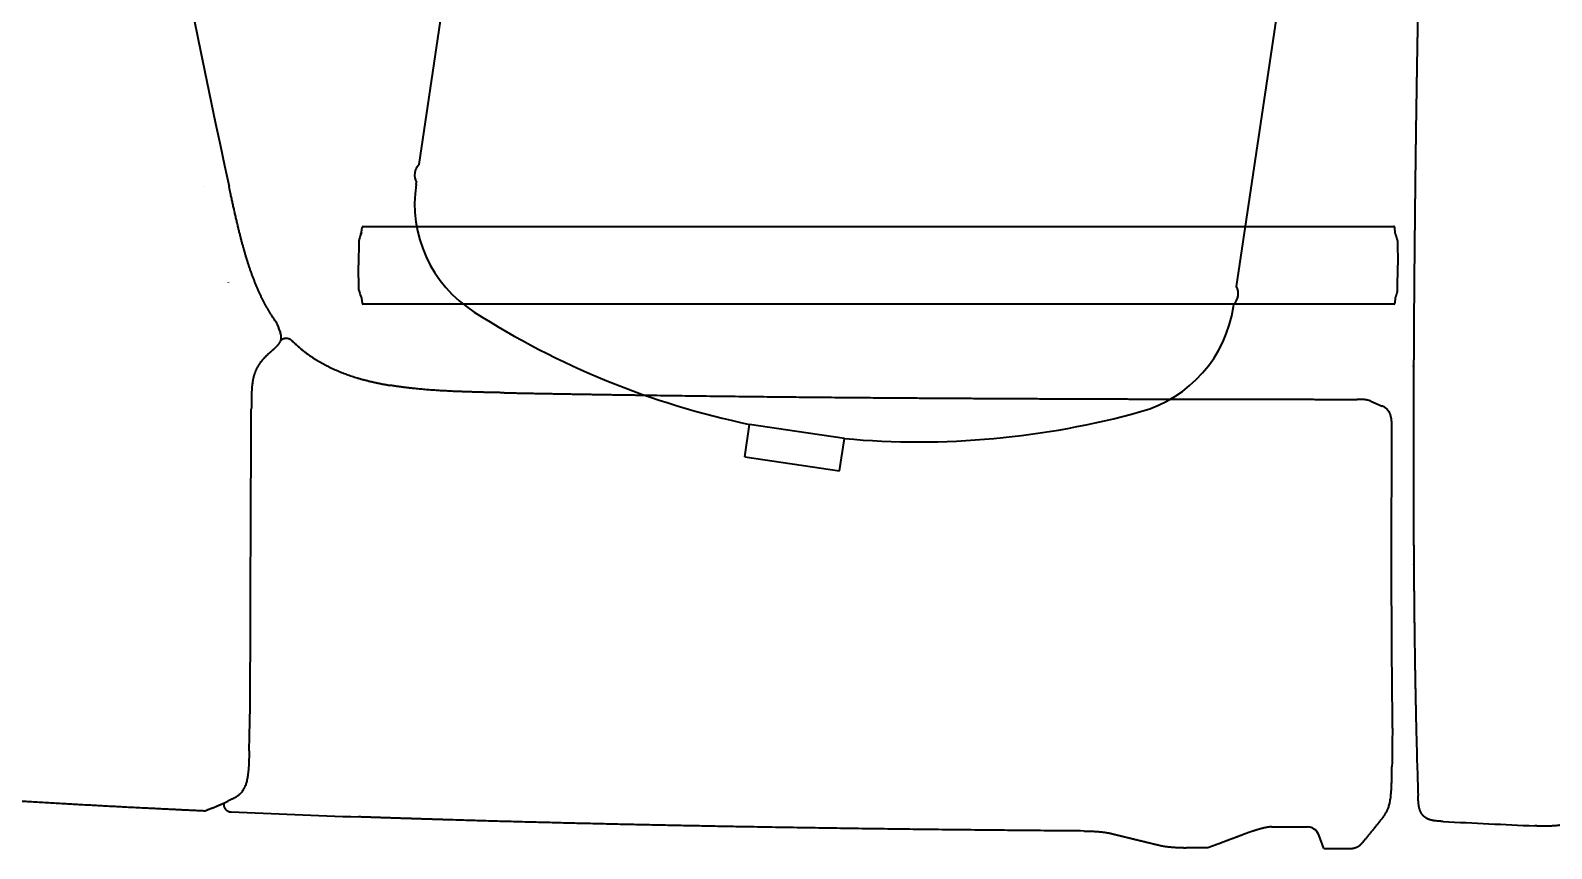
# Model space of a CAD drawing. Header units: millimetres. Extents: x 120 to 10915, y 515 to 8014.
# Drawn here: x 823 to 1331, y 4437 to 4710 of the extents above; entities that cross this region are included whole.
import ezdxf

# ---------------------------------------------------------------- set-up
doc = ezdxf.new("R2010")
doc.units = ezdxf.units.MM
doc.layers.get('0').update_dxf_attribs({"lineweight": 13})
doc.layers.add('204_Chassis_mid_side_view', color=7, linetype='Continuous', lineweight=13)
doc.layers.add('206_Cab_side_and_top_view', color=7, linetype='Continuous', lineweight=13)

# ---------------------------------------------------------------- blocks, each defined once
blk = doc.blocks.new('2933535')
at = {"layer": '204_Chassis_mid_side_view', "color": 3, "lineweight": 35}
for p, q in [((952.57, 765.67), (1013.17, 1171.17)), ((1225.54, 724.87), (1286.14, 1130.37)), ((951.57, 758.99), (951.68, 759.74)), ((1224.54, 718.2), (1224.65, 718.94)), ((1061.33, 668.02), (1062.95, 678.87)), ((1078.77, 676.5), (1062.95, 678.87)), ((1094.6, 674.14), (1078.77, 676.5)), ((1092.98, 663.29), (1094.6, 674.14)), ((1061.33, 668.02), (1092.98, 663.29))]:
    blk.add_line(p, q, dxfattribs=at)
for centre, radius, start, end in [((956.08, 762.11), 5, 171.4999, 208.3699), ((956.08, 762.11), 5, 134.6304, 171.5), ((994.1, 752.63), 43, 171.4995, 237.4385), ((1221.14, 722.5), 5, 314.6301, 351.5001), ((1221.14, 722.5), 5, 351.5, 28.3681), ((1119.5, 949.01), 276, 237.438, 258.1766), ((1182.01, 724.55), 43, 285.5615, 351.5005), ((1119.5, 949.01), 276, 264.8234, 285.562)]:
    blk.add_arc(centre, radius, start, end, dxfattribs=at)
blk = doc.blocks.new('2454955')
at = {"layer": '206_Cab_side_and_top_view', "color": 3, "lineweight": 35}
for p, q in [((880.46, 758.31), (880.46, 758.3)), ((888.93, 726.27), (888.89, 726.36)), ((888.91, 726.31), (888.93, 726.27)), ((905.25, 712.23), (905.24, 712.26)), ((890.02, 553.61), (888.72, 552.94))]:
    blk.add_line(p, q, dxfattribs=at)
blk.add_lwpolyline([(895.85, 569.82, 0.000303), (896.14, 582.89)], format="xyb", dxfattribs=at)
for centre, radius, start, end in [((902.54, 711.39), 2.84, 17.895, 35.3056), ((902.54, 711.39), 2.84, 17.895, 35.3056), ((964.9, 731.67), 62.74, 198.0159, 201.0041), ((964.7, 731.6), 62.53, 198.0121, 201.0143), ((904.05, 707.79), 2.49, 340.4058, 345.8745), ((903.7, 707.88), 2.85, 341.2738, 346.0163), ((824.93, 696.34), 156.95, 290.9774, 293.9797), ((825.04, 696.07), 156.65, 290.9754, 293.4235)]:
    blk.add_arc(centre, radius, start, end, dxfattribs=at)
blk.add_ellipse((2160.19, 1387.48), major_axis=(465.34, -3080.33), ratio=0.437836, start_param=4.777306, end_param=4.851595, dxfattribs=at)
blk.add_ellipse((2160.19, 1387.48), major_axis=(465.34, -3080.33), ratio=0.437836, start_param=4.777306, end_param=4.851595, dxfattribs=at)
for points, degree, knots in [([(904.86, 713.03), (902.64, 716.16), (900.71, 719.49), (899.05, 722.97), (895.73, 731.22), (893.31, 739.78), (892.11, 744.7), (890.84, 750.37), (889.61, 756.05), (889.45, 756.8), (889.29, 757.55), (889.13, 758.29)], 5, [0, 0, 0, 0, 0, 0, 19.169371, 19.169371, 19.169371, 44.408572, 44.408572, 44.408572, 48.229386, 48.229386, 48.229386, 48.229386, 48.229386, 48.229386]), ([(904.86, 713.03), (902.64, 716.16), (900.71, 719.49), (899.05, 722.97), (895.73, 731.22), (893.31, 739.78), (892.11, 744.7), (890.84, 750.37), (889.61, 756.05), (889.45, 756.8), (889.29, 757.55), (889.13, 758.29)], 5, [0, 0, 0, 0, 0, 0, 19.169371, 19.169371, 19.169371, 44.408572, 44.408572, 44.408572, 48.229386, 48.229386, 48.229386, 48.229386, 48.229386, 48.229386]), ([(905.03, 704.94), (905.08, 704.99), (905.17, 705.09), (905.32, 705.24), (905.45, 705.39), (905.57, 705.53), (905.67, 705.65), (905.76, 705.77), (905.84, 705.88), (905.92, 705.99), (905.99, 706.1), (906.07, 706.23), (906.16, 706.39), (906.26, 706.59), (906.35, 706.81), (906.42, 707.01), (906.46, 707.14), (906.47, 707.19)], 3, [0, 0, 0, 0, 0.209163, 0.416354, 0.619753, 0.819477, 0.96098, 1.101873, 1.243004, 1.385326, 1.508337, 1.633625, 1.83874, 2.054143, 2.301707, 2.566949, 2.70133, 2.70133, 2.70133, 2.70133]), ([(906.47, 707.19), (906.48, 707.24), (906.51, 707.34), (906.53, 707.49), (906.55, 707.62), (906.56, 707.73), (906.57, 707.85), (906.57, 707.99), (906.56, 708.17), (906.54, 708.37), (906.52, 708.56), (906.48, 708.71), (906.45, 708.83), (906.42, 708.94), (906.39, 709.04), (906.36, 709.12), (906.34, 709.16), (906.34, 709.18)], 3, [0, 0, 0, 0, 0.160749, 0.328048, 0.441244, 0.553906, 0.668156, 0.782065, 0.99654, 1.208083, 1.388623, 1.559952, 1.653382, 1.780344, 1.888881, 1.973391, 2.027121, 2.027121, 2.027121, 2.027121]), ([(906.47, 707.19), (906.48, 707.24), (906.51, 707.34), (906.53, 707.49), (906.55, 707.62), (906.56, 707.73), (906.57, 707.85), (906.57, 707.99), (906.56, 708.17), (906.54, 708.37), (906.52, 708.56), (906.48, 708.71), (906.45, 708.83), (906.42, 708.94), (906.39, 709.04), (906.36, 709.12), (906.34, 709.16), (906.34, 709.18)], 3, [0, 0, 0, 0, 0.160749, 0.328048, 0.441244, 0.553906, 0.668156, 0.782065, 0.99654, 1.208083, 1.388623, 1.559952, 1.653382, 1.780344, 1.888881, 1.973391, 2.027121, 2.027121, 2.027121, 2.027121]), ([(902.74, 702.86), (902.61, 702.74), (902.35, 702.51), (901.98, 702.16), (901.6, 701.81), (901.24, 701.44), (900.88, 701.07), (900.53, 700.69), (900.19, 700.3), (899.86, 699.9), (899.54, 699.49), (899.24, 699.07), (898.96, 698.64), (898.78, 698.35), (898.69, 698.2)], 3, [0, 0, 0, 0, 0.515127, 1.029392, 1.543742, 2.058706, 2.574662, 3.091393, 3.60871, 4.12636, 4.644232, 5.162013, 5.679703, 6.197449, 6.197449, 6.197449, 6.197449]), ([(902.74, 702.86), (902.8, 702.91), (902.93, 703.03), (903.13, 703.2), (903.32, 703.37), (903.52, 703.54), (903.71, 703.71), (903.91, 703.89), (904.1, 704.06), (904.29, 704.23), (904.48, 704.41), (904.67, 704.59), (904.85, 704.76), (904.97, 704.88), (905.03, 704.94)], 3, [0, 0, 0, 0, 0.260175, 0.519526, 0.778743, 1.038239, 1.298171, 1.558508, 1.818988, 2.079105, 2.33829, 2.595366, 2.849198, 3.098692, 3.098692, 3.098692, 3.098692]), ([(898.69, 698.2), (898.63, 698.09), (898.5, 697.87), (898.32, 697.53), (898.15, 697.18), (898, 696.83), (897.85, 696.48), (897.72, 696.12), (897.59, 695.76), (897.48, 695.4), (897.37, 695.03), (897.27, 694.66), (897.19, 694.29), (897.13, 694.04), (897.11, 693.92)], 3, [0, 0, 0, 0, 0.381047, 0.763538, 1.14662, 1.529686, 1.912276, 2.294264, 2.675635, 3.056536, 3.437249, 3.818244, 4.2001, 4.583591, 4.583591, 4.583591, 4.583591]), ([(897.11, 693.92), (897.05, 693.64), (896.96, 693.1), (896.85, 692.27), (896.76, 691.44), (896.7, 690.62), (896.65, 689.79), (896.62, 688.96), (896.6, 688.13), (896.58, 687.29), (896.57, 686.46), (896.57, 685.63), (896.56, 684.8), (896.56, 684.24), (896.55, 683.97)], 3, [0, 0, 0, 0, 0.836265, 1.668999, 2.499696, 3.329422, 4.159027, 4.989071, 5.819965, 6.651877, 7.48468, 8.317878, 9.150485, 9.980924, 9.980924, 9.980924, 9.980924]), ([(896.2, 590.28), (896.21, 592.87), (896.22, 598.06), (896.23, 605.85), (896.26, 613.64), (896.28, 621.44), (896.31, 629.24), (896.34, 637.04), (896.37, 644.85), (896.4, 652.67), (896.44, 660.48), (896.48, 668.31), (896.51, 676.13), (896.54, 681.35), (896.55, 683.97)], 3, [0, 0, 0, 0, 7.784493, 15.571321, 23.361967, 31.157247, 38.95733, 46.762216, 54.571639, 62.385346, 70.203244, 78.025658, 85.853424, 93.688104, 93.688104, 93.688104, 93.688104]), ([(896.14, 582.89), (896.14, 583.09), (896.15, 583.5), (896.16, 584.11), (896.17, 584.72), (896.18, 585.33), (896.19, 585.95), (896.19, 586.57), (896.2, 587.18), (896.2, 587.8), (896.2, 588.42), (896.2, 589.04), (896.2, 589.66), (896.2, 590.07), (896.2, 590.28)], 3, [0, 0, 0, 0, 0.611068, 1.222658, 1.835303, 2.449231, 3.064468, 3.68095, 4.298355, 4.916544, 5.535158, 6.154178, 6.773606, 7.393656, 7.393656, 7.393656, 7.393656]), ([(895.85, 569.82), (895.84, 569.51), (895.83, 568.87), (895.8, 567.92), (895.77, 566.98), (895.74, 566.05), (895.69, 565.16), (895.64, 564.26), (895.57, 563.35), (895.48, 562.45), (895.37, 561.59), (895.24, 560.79), (895.09, 560.03), (894.97, 559.55), (894.91, 559.32)], 3, [0, 0, 0, 0, 0.9515, 1.903496, 2.8513, 3.791609, 4.669167, 5.534033, 6.486589, 7.410939, 8.263531, 9.076928, 9.846642, 10.571235, 10.571235, 10.571235, 10.571235]), ([(894.91, 559.32), (894.86, 559.13), (894.76, 558.77), (894.54, 558.14), (894.27, 557.47), (893.91, 556.81), (893.55, 556.26), (893.19, 555.81), (892.83, 555.42), (892.43, 555.06), (892.05, 554.76), (891.71, 554.52), (891.39, 554.31), (891.05, 554.12), (890.69, 553.93), (890.35, 553.76), (890.13, 553.66), (890.02, 553.61)], 3, [0, 0, 0, 0, 0.574285, 1.119394, 1.991187, 2.754212, 3.38134, 3.942044, 4.476551, 4.999412, 5.539677, 5.942823, 6.229084, 6.697204, 7.102854, 7.471015, 7.829437, 7.829437, 7.829437, 7.829437]), ([(779.75, 555.71), (793.59, 554.71), (807.44, 553.77), (821.26, 552.91), (841.54, 551.75), (861.83, 550.71), (868.26, 550.39), (874.69, 550.09), (881.12, 549.79)], 5, [0, 0, 0, 0, 0, 0, 69.385991, 69.385991, 69.385991, 101.572794, 101.572794, 101.572794, 101.572794, 101.572794, 101.572794]), ([(779.75, 555.71), (793.59, 554.71), (807.44, 553.77), (821.26, 552.91), (841.54, 551.75), (861.83, 550.71), (868.26, 550.39), (874.69, 550.09), (881.12, 549.79)], 5, [0, 0, 0, 0, 0, 0, 69.385991, 69.385991, 69.385991, 101.572794, 101.572794, 101.572794, 101.572794, 101.572794, 101.572794])]:
    blk.add_open_spline(points, degree=degree, knots=knots, dxfattribs=at)
blk = doc.blocks.new('2458882')
at = {"layer": '206_Cab_side_and_top_view', "color": 3, "lineweight": 35}
for centre, radius, start, end in [((3767.84, 635.79), 2482.98, 181.23068, 181.39225), ((3270.77, 623.17), 1985.75, 181.37665, 181.97207), ((1541.3, 5299.76), 4759.95, 267.02877, 267.3973)]:
    blk.add_arc(centre, radius, start, end, dxfattribs=at)
for points, knots in [([(1287.17, 864.47), (1286.95, 856.21), (1286.74, 847.95), (1286.56, 839.76), (1286.38, 831.09), (1286.21, 822.42), (1286.21, 822.29), (1286.04, 813.66), (1285.88, 805.03), (1285.75, 796.77), (1285.61, 787.95), (1285.48, 779.12), (1285.49, 779.35), (1285.36, 770.8), (1285.25, 762.25), (1285.16, 754.31), (1285.07, 745.95), (1284.99, 737.6), (1284.98, 737.2), (1284.91, 729.31), (1284.84, 721.43), (1284.79, 713.95), (1284.74, 706.16), (1284.71, 698.38), (1284.71, 698.29), (1284.65, 684.94), (1284.62, 671.6), (1284.62, 658.58), (1284.66, 645.39), (1284.76, 632.22), (1284.76, 632.05), (1284.83, 621.98), (1284.93, 611.93), (1285.06, 602.15), (1285.22, 592.3), (1285.44, 582.46)], [0, 0, 0, 0, 0, 0, 41.466594, 41.466594, 41.466594, 43.487684, 43.487684, 43.487684, 84.763567, 84.763567, 84.763567, 87.760868, 87.760868, 87.760868, 127.655361, 127.655361, 127.655361, 129.681604, 129.681604, 129.681604, 167.220718, 167.220718, 167.220718, 168.769291, 168.769291, 168.769291, 234.277541, 234.277541, 234.277541, 235.136723, 235.136723, 235.136723, 284.972443, 284.972443, 284.972443, 284.972443, 284.972443, 284.972443]), ([(1294.57, 546.21), (1293.88, 546.25), (1293.18, 546.28), (1292.48, 546.33), (1291.26, 546.47), (1290.07, 546.78), (1289.56, 546.96), (1288.95, 547.27), (1288.41, 547.68), (1288.29, 547.77), (1288.07, 547.97), (1287.87, 548.18), (1287.77, 548.28), (1287.4, 548.73), (1287.11, 549.23), (1286.93, 549.63), (1286.6, 550.57), (1286.42, 551.55), (1286.35, 552.1), (1286.28, 552.98), (1286.23, 553.86), (1286.22, 554.18), (1286.21, 554.51), (1286.2, 554.83)], [0, 0, 0, 0, 0, 0, 3.503965, 3.503965, 3.503965, 6.169424, 6.169424, 6.169424, 6.9244, 6.9244, 6.9244, 7.638764, 7.638764, 7.638764, 9.83723, 9.83723, 9.83723, 12.621268, 12.621268, 12.621268, 14.256446, 14.256446, 14.256446, 14.256446, 14.256446, 14.256446]), ([(1333.86, 544.99), (1332.92, 544.81), (1331.66, 544.7), (1330.27, 544.64), (1328.4, 544.63), (1326.48, 544.67), (1326.04, 544.68), (1325.6, 544.7), (1325.16, 544.72)], [0, 0, 0, 0, 0, 0, 10.256146, 10.256146, 10.256146, 13.316469, 13.316469, 13.316469, 13.316469, 13.316469, 13.316469])]:
    blk.add_open_spline(points, degree=5, knots=knots, dxfattribs=at)
blk = doc.blocks.new('2547798')
at = {"layer": '206_Cab_side_and_top_view', "color": 3, "lineweight": 35}
for p, q in [((933.13, 742.38), (933.32, 742.91)), ((933.32, 742.91), (933.37, 743.05)), ((933.37, 743.05), (933.55, 744.67)), ((933.92, 745), (1278.05, 745)), ((1278.04, 745), (1278.02, 745)), ((1278.05, 745), (1278.04, 745)), ((1278.58, 742.78), (1278.41, 744.66)), ((932.5, 740.27), (932.33, 732)), ((1279.31, 740.27), (1279.48, 732)), ((932.5, 723.73), (932.33, 732)), ((1279.31, 723.73), (1279.48, 732)), ((933.13, 721.62), (933.32, 721.09)), ((933.32, 721.09), (933.37, 720.94)), ((933.37, 720.95), (933.55, 719.33)), ((933.95, 719), (933.92, 719)), ((1278.05, 719), (933.92, 719)), ((1278.58, 721.22), (1278.41, 719.34))]:
    blk.add_line(p, q, dxfattribs=at)
for centre, radius, start, end in [((996.57, 720.13), 67.23, 160.1907, 162.1232), ((933.92, 744.63), 0.373, 89.3771, 173.9809), ((1278.04, 744.63), 0.369, 4.8218, 88.7011), ((934.23, 740.23), 1.72, 162.1236, 178.801), ((1277.52, 740.23), 1.79, 1.2006, 17.2594), ((934.23, 723.76), 1.72, 181.1992, 197.8776), ((996.57, 743.87), 67.23, 197.877, 199.8095), ((1277.52, 723.77), 1.79, 342.7408, 358.7996), ((933.92, 719.37), 0.373, 186.0204, 270.6229), ((1278.04, 719.37), 0.369, 271.3181, 355.177)]:
    blk.add_arc(centre, radius, start, end, dxfattribs=at)
for points, knots in [([(1279.23, 740.76), (1279.19, 740.88), (1279.12, 741.11), (1279.01, 741.45), (1278.9, 741.8), (1278.78, 742.16), (1278.67, 742.49), (1278.6, 742.7), (1278.58, 742.78)], [0, 0, 0, 0, 0.362154, 0.72332, 1.083184, 1.442405, 1.868657, 2.113256, 2.113256, 2.113256, 2.113256]), ([(1279.23, 723.24), (1279.19, 723.12), (1279.12, 722.89), (1279.01, 722.55), (1278.9, 722.2), (1278.78, 721.84), (1278.67, 721.51), (1278.6, 721.3), (1278.58, 721.22)], [0, 0, 0, 0, 0.362153, 0.723318, 1.083181, 1.442402, 1.868715, 2.113258, 2.113258, 2.113258, 2.113258])]:
    blk.add_open_spline(points, degree=3, knots=knots, dxfattribs=at)
blk = doc.blocks.new('2456624')
at = {"layer": '206_Cab_side_and_top_view', "color": 3, "lineweight": 35}
for p, q in [((888.93, 726.27), (888.89, 726.36)), ((888.91, 726.31), (888.93, 726.27)), ((906.55, 707.09), (906.4, 706.96)), ((1270.43, 686.6), (1274.2, 684.99)), ((1270.43, 686.6), (1274.2, 684.99)), ((887.32, 552.32), (887.34, 551.74)), ((1237.29, 544.4), (1249.23, 544.4)), ((1254.67, 537.17), (1253, 541.77)), ((1267.43, 538.92), (1267.47, 538.98)), ((1215.99, 537.39), (1208.77, 537.44))]:
    blk.add_line(p, q, dxfattribs=at)
for points in [[(1277.63, 577.37, 0.000449), (1277.47, 564.45)], [(1277.63, 577.37, 0.000449), (1277.47, 564.45)], [(889.84, 549.4, 0.002103), (932.39, 547.73)], [(1254.67, 537.17, 0.000222), (1263.77, 537.15)], [(1254.67, 537.17, 0.000222), (1263.77, 537.15)]]:
    blk.add_lwpolyline(points, format="xyb", dxfattribs=at)
for centre, start, end in [((1249.24, 540.39), 20.0563, 90.025), ((1249.23, 540.39), 43.3813, 90)]:
    blk.add_arc(centre, 4.01, start, end, dxfattribs=at)
blk.add_ellipse((890.08, 551.96), major_axis=(2.65, 0.73), ratio=0.92414, start_param=3.597966, end_param=4.376121, dxfattribs=at)
for points, degree, knots in [([(906.55, 707.09), (906.73, 707.24), (906.93, 707.36), (907.13, 707.47), (907.57, 707.63), (908.03, 707.69), (908.26, 707.7), (908.72, 707.65), (909.16, 707.51), (909.37, 707.41), (909.63, 707.26), (909.87, 707.07), (909.92, 707.02), (909.98, 706.97), (910.03, 706.92)], 5, [0, 0, 0, 0, 0, 0, 1.198704, 1.198704, 1.198704, 2.38167, 2.38167, 2.38167, 3.575096, 3.575096, 3.575096, 3.94754, 3.94754, 3.94754, 3.94754, 3.94754, 3.94754]), ([(906.55, 707.09), (906.73, 707.24), (906.93, 707.36), (907.13, 707.47), (907.57, 707.63), (908.03, 707.69), (908.26, 707.7), (908.72, 707.65), (909.16, 707.51), (909.37, 707.41), (909.63, 707.26), (909.87, 707.07), (909.92, 707.02), (909.98, 706.97), (910.03, 706.92)], 5, [0, 0, 0, 0, 0, 0, 1.198704, 1.198704, 1.198704, 2.38167, 2.38167, 2.38167, 3.575096, 3.575096, 3.575096, 3.94754, 3.94754, 3.94754, 3.94754, 3.94754, 3.94754]), ([(910.03, 706.92), (912.56, 704.39), (915.33, 702.12), (918.33, 700.14), (924.84, 696.66), (931.83, 694.27), (935.51, 693.29), (939.22, 692.52), (942.96, 691.89)], 5, [0, 0, 0, 0, 0, 0, 17.860469, 17.860469, 17.860469, 36.811486, 36.811486, 36.811486, 36.811486, 36.811486, 36.811486]), ([(980.97, 689.43), (976.13, 689.52), (971.29, 689.62), (966.44, 689.76), (958.82, 690.09), (951.23, 690.77), (948.47, 691.07), (945.71, 691.44), (942.96, 691.89)], 5, [0, 0, 0, 0, 0, 0, 24.20514, 24.20514, 24.20514, 38.111517, 38.111517, 38.111517, 38.111517, 38.111517, 38.111517]), ([(980.97, 689.43), (996.42, 689.12), (1011.87, 688.85), (1027.25, 688.62), (1065.32, 688.11), (1103.4, 687.76), (1126.05, 687.61), (1167.59, 687.39), (1209.13, 687.28), (1228.05, 687.25), (1246.97, 687.23), (1265.89, 687.22)], 5, [0, 0, 0, 0, 0, 0, 77.266215, 77.266215, 77.266215, 190.390387, 190.390387, 190.390387, 284.988977, 284.988977, 284.988977, 284.988977, 284.988977, 284.988977]), ([(1270.43, 686.6), (1269.95, 686.81), (1269.43, 686.96), (1268.91, 687.06), (1267.99, 687.18), (1267.07, 687.21), (1266.68, 687.22), (1266.28, 687.22), (1265.89, 687.22)], 5, [0, 0, 0, 0, 0, 0, 2.660939, 2.660939, 2.660939, 4.624892, 4.624892, 4.624892, 4.624892, 4.624892, 4.624892]), ([(1270.43, 686.6), (1269.95, 686.81), (1269.43, 686.96), (1268.91, 687.06), (1267.99, 687.18), (1267.07, 687.21), (1266.68, 687.22), (1266.28, 687.22), (1265.89, 687.22)], 5, [0, 0, 0, 0, 0, 0, 2.660939, 2.660939, 2.660939, 4.624892, 4.624892, 4.624892, 4.624892, 4.624892, 4.624892]), ([(1277.46, 677.47), (1277.46, 677.58), (1277.46, 677.8), (1277.46, 678.14), (1277.46, 678.49), (1277.45, 678.86), (1277.43, 679.25), (1277.4, 679.67), (1277.36, 680.11), (1277.32, 680.48), (1277.26, 680.86), (1277.18, 681.25), (1277.07, 681.69), (1276.92, 682.16), (1276.73, 682.62), (1276.48, 683.09), (1276.17, 683.53), (1275.84, 683.91), (1275.45, 684.27), (1275.03, 684.57), (1274.61, 684.81), (1274.33, 684.94), (1274.2, 684.99)], 3, [0, 0, 0, 0, 0.323936, 0.66107, 1.014148, 1.383288, 1.773238, 2.183421, 2.626425, 3.10153, 3.302726, 3.773868, 4.2933, 4.691361, 5.232281, 5.80149, 6.277507, 6.827018, 7.33264, 7.843569, 8.373429, 8.782932, 8.782932, 8.782932, 8.782932]), ([(1277.62, 583.73), (1277.59, 586.32), (1277.53, 591.51), (1277.47, 599.3), (1277.42, 607.1), (1277.38, 614.9), (1277.36, 622.7), (1277.34, 630.51), (1277.34, 638.33), (1277.35, 646.15), (1277.37, 653.98), (1277.39, 661.8), (1277.42, 669.64), (1277.45, 674.86), (1277.46, 677.47)], 3, [0, 0, 0, 0, 7.783533, 15.573109, 23.368492, 31.169439, 38.975688, 46.787015, 54.603174, 62.423924, 70.249034, 78.078279, 85.911442, 93.748314, 93.748314, 93.748314, 93.748314]), ([(1277.63, 577.37), (1277.63, 577.53), (1277.63, 577.85), (1277.64, 578.34), (1277.64, 578.83), (1277.65, 579.34), (1277.65, 579.86), (1277.65, 580.38), (1277.65, 580.92), (1277.64, 581.46), (1277.64, 582.02), (1277.63, 582.58), (1277.63, 583.15), (1277.62, 583.53), (1277.62, 583.73)], 3, [0, 0, 0, 0, 0.477581, 0.96466, 1.461638, 1.968215, 2.484424, 3.010468, 3.546186, 4.09131, 4.644748, 5.207018, 5.777276, 6.356067, 6.356067, 6.356067, 6.356067]), ([(1277.63, 577.37), (1277.63, 577.53), (1277.63, 577.85), (1277.64, 578.34), (1277.64, 578.83), (1277.65, 579.34), (1277.65, 579.86), (1277.65, 580.38), (1277.65, 580.92), (1277.64, 581.46), (1277.64, 582.02), (1277.63, 582.58), (1277.63, 583.15), (1277.62, 583.53), (1277.62, 583.73)], 3, [0, 0, 0, 0, 0.477581, 0.96466, 1.461638, 1.968215, 2.484424, 3.010468, 3.546186, 4.09131, 4.644748, 5.207018, 5.777276, 6.356063, 6.356063, 6.356063, 6.356063]), ([(1275.03, 548.46), (1275.12, 548.58), (1275.32, 548.85), (1275.66, 549.39), (1276.05, 550.13), (1276.35, 550.94), (1276.57, 551.68), (1276.73, 552.35), (1276.87, 553.06), (1276.99, 553.85), (1277.1, 554.75), (1277.2, 555.76), (1277.27, 556.85), (1277.33, 558.01), (1277.38, 559.22), (1277.41, 560.47), (1277.44, 561.77), (1277.46, 563.09), (1277.47, 563.99), (1277.47, 564.45)], 3, [0, 0, 0, 0, 0.434425, 1.006241, 1.930756, 2.925861, 3.581128, 4.265396, 4.982334, 5.736057, 6.665666, 7.697783, 8.794687, 9.953311, 11.169806, 12.422126, 13.717929, 15.049704, 16.41108, 16.41108, 16.41108, 16.41108]), ([(1275.03, 548.46), (1275.12, 548.58), (1275.32, 548.85), (1275.66, 549.39), (1276.05, 550.13), (1276.35, 550.94), (1276.57, 551.68), (1276.73, 552.35), (1276.87, 553.06), (1276.99, 553.85), (1277.1, 554.75), (1277.2, 555.76), (1277.27, 556.85), (1277.33, 558.01), (1277.38, 559.22), (1277.41, 560.47), (1277.44, 561.77), (1277.46, 563.09), (1277.47, 563.99), (1277.47, 564.45)], 3, [0, 0, 0, 0, 0.434425, 1.006241, 1.930756, 2.925861, 3.581128, 4.265396, 4.982334, 5.736057, 6.665666, 7.697783, 8.794687, 9.953311, 11.169806, 12.422126, 13.717929, 15.049704, 16.41108, 16.41108, 16.41108, 16.41108]), ([(887.34, 551.74), (887.36, 551.52), (887.39, 551.29), (887.46, 551.07), (887.64, 550.65), (887.92, 550.29), (888.08, 550.12), (888.48, 549.78), (888.96, 549.56), (889.25, 549.47), (889.55, 549.42), (889.84, 549.4)], 5, [0, 0, 0, 0, 0, 0, 1.621139, 1.621139, 1.621139, 3.249344, 3.249344, 3.249344, 5.38536, 5.38536, 5.38536, 5.38536, 5.38536, 5.38536]), ([(1174.64, 543.02), (1135.79, 543.31), (1096.94, 543.74), (1058.28, 544.35), (1009.79, 545.35), (961.31, 546.77), (951.67, 547.08), (942.03, 547.39), (932.39, 547.73)], 5, [0, 0, 0, 0, 0, 0, 194.275156, 194.275156, 194.275156, 242.500221, 242.500221, 242.500221, 242.500221, 242.500221, 242.500221]), ([(1237.29, 544.4), (1237.15, 544.4), (1237.01, 544.39), (1236.88, 544.39), (1236.58, 544.36), (1236.3, 544.32), (1236.13, 544.3), (1235.79, 544.25), (1235.47, 544.19), (1235.3, 544.15), (1234.66, 544.02), (1234.07, 543.87), (1233.65, 543.76), (1232.87, 543.55), (1232.13, 543.32), (1231.77, 543.21), (1230.67, 542.86), (1229.63, 542.5), (1228.95, 542.26), (1228.29, 542.01), (1227.64, 541.77)], 5, [0, 0, 0, 0, 0, 0, 0.973552, 0.973552, 0.973552, 2.352859, 2.352859, 2.352859, 4.071345, 4.071345, 4.071345, 8.910323, 8.910323, 8.910323, 13.61392, 13.61392, 13.61392, 23.832802, 23.832802, 23.832802, 23.832802, 23.832802, 23.832802]), ([(1275.03, 548.46), (1274.92, 548.31), (1274.7, 548.02), (1274.37, 547.58), (1274.05, 547.14), (1273.72, 546.7), (1273.38, 546.28), (1273.05, 545.85), (1272.72, 545.43), (1272.39, 545.01), (1272.06, 544.6), (1271.73, 544.19), (1271.41, 543.79), (1271.09, 543.39), (1270.77, 543), (1270.45, 542.61), (1270.13, 542.22), (1269.82, 541.84), (1269.51, 541.47), (1269.21, 541.11), (1268.92, 540.74), (1268.62, 540.38), (1268.32, 540.02), (1268.02, 539.65), (1267.73, 539.29), (1267.53, 539.05), (1267.43, 538.92)], 3, [0, 0, 0, 0, 0.554446, 1.105646, 1.653676, 2.198576, 2.740359, 3.279027, 3.814588, 4.347069, 4.876517, 5.403094, 5.918258, 6.426335, 6.930352, 7.434288, 7.938215, 8.442138, 8.911851, 9.381562, 9.851271, 10.320979, 10.790684, 11.260388, 11.73009, 12.199791, 12.199791, 12.199791, 12.199791]), ([(1275.03, 548.46), (1274.92, 548.31), (1274.7, 548.02), (1274.37, 547.58), (1274.05, 547.14), (1273.72, 546.7), (1273.38, 546.28), (1273.05, 545.85), (1272.72, 545.43), (1272.39, 545.01), (1272.06, 544.6), (1271.73, 544.19), (1271.41, 543.79), (1271.09, 543.39), (1270.77, 543), (1270.45, 542.61), (1270.13, 542.22), (1269.82, 541.84), (1269.51, 541.47), (1269.21, 541.11), (1268.92, 540.74), (1268.62, 540.38), (1268.32, 540.02), (1268.02, 539.65), (1267.73, 539.29), (1267.53, 539.05), (1267.43, 538.92)], 3, [0, 0, 0, 0, 0.554446, 1.105646, 1.653676, 2.198576, 2.740359, 3.279027, 3.814588, 4.347069, 4.876517, 5.403094, 5.918258, 6.426335, 6.930351, 7.434288, 7.938215, 8.442138, 8.911851, 9.381562, 9.851271, 10.320979, 10.790684, 11.260388, 11.73009, 12.199791, 12.199791, 12.199791, 12.199791]), ([(1174.64, 543.02), (1176.09, 543.01), (1177.54, 542.96), (1178.96, 542.88), (1180.82, 542.71), (1182.4, 542.47), (1182.79, 542.4), (1183.16, 542.32), (1183.49, 542.24)], 5, [0, 0, 0, 0, 0, 0, 10.246206, 10.246206, 10.246206, 13.966654, 13.966654, 13.966654, 13.966654, 13.966654, 13.966654]), ([(1183.49, 542.24), (1183.83, 542.16), (1184.17, 542.07), (1184.5, 541.99), (1185.13, 541.84), (1185.75, 541.68), (1186.25, 541.56), (1189.2, 540.84), (1192.14, 540.12), (1194.8, 539.48), (1197.46, 538.84), (1200.11, 538.19)], 5, [0, 0, 0, 0, 0, 0, 3.750675, 3.750675, 3.750675, 7.022932, 7.022932, 7.022932, 36.900201, 36.900201, 36.900201, 36.900201, 36.900201, 36.900201]), ([(1227.64, 541.77), (1226.41, 541.29), (1225.17, 540.83), (1223.94, 540.36), (1221.61, 539.49), (1219.28, 538.61), (1218.18, 538.2), (1217.08, 537.79), (1215.99, 537.39)], 5, [0, 0, 0, 0, 0, 0, 18.508316, 18.508316, 18.508316, 34.976813, 34.976813, 34.976813, 34.976813, 34.976813, 34.976813]), ([(1263.77, 537.15), (1264.1, 537.19), (1264.43, 537.24), (1264.76, 537.32), (1265.39, 537.5), (1265.99, 537.76), (1266.27, 537.91), (1266.69, 538.19), (1267.06, 538.52), (1267.19, 538.65), (1267.31, 538.78), (1267.43, 538.92)], 5, [0.088097, 0.088097, 0.088097, 0.088097, 0.088097, 0.088097, 1.768724, 1.768724, 1.768724, 3.362942, 3.362942, 3.362942, 4.277312, 4.277312, 4.277312, 4.277312, 4.277312, 4.277312]), ([(1263.77, 537.15), (1264.1, 537.19), (1264.43, 537.24), (1264.76, 537.32), (1265.39, 537.5), (1265.99, 537.76), (1266.27, 537.91), (1266.69, 538.19), (1267.06, 538.52), (1267.19, 538.65), (1267.31, 538.78), (1267.43, 538.92)], 5, [0.088097, 0.088097, 0.088097, 0.088097, 0.088097, 0.088097, 1.768724, 1.768724, 1.768724, 3.362942, 3.362942, 3.362942, 4.277312, 4.277312, 4.277312, 4.277312, 4.277312, 4.277312]), ([(1200.11, 538.19), (1201.05, 537.97), (1202.29, 537.78), (1203.67, 537.65), (1205.53, 537.52), (1207.45, 537.46), (1207.89, 537.45), (1208.33, 537.45), (1208.77, 537.44)], 5, [0, 0, 0, 0, 0, 0, 10.558806, 10.558806, 10.558806, 13.672306, 13.672306, 13.672306, 13.672306, 13.672306, 13.672306])]:
    blk.add_open_spline(points, degree=degree, knots=knots, dxfattribs=at)

msp = doc.modelspace()

# ---------------------------------------------------------------- block references
at = {"color": 7, "lineweight": 35}
for name in ['2458882', '2933535', '2547798', '2454955', '2456624']:
    msp.add_blockref(name, (0, 3900), dxfattribs=at)

doc.saveas('drawing.dxf')
